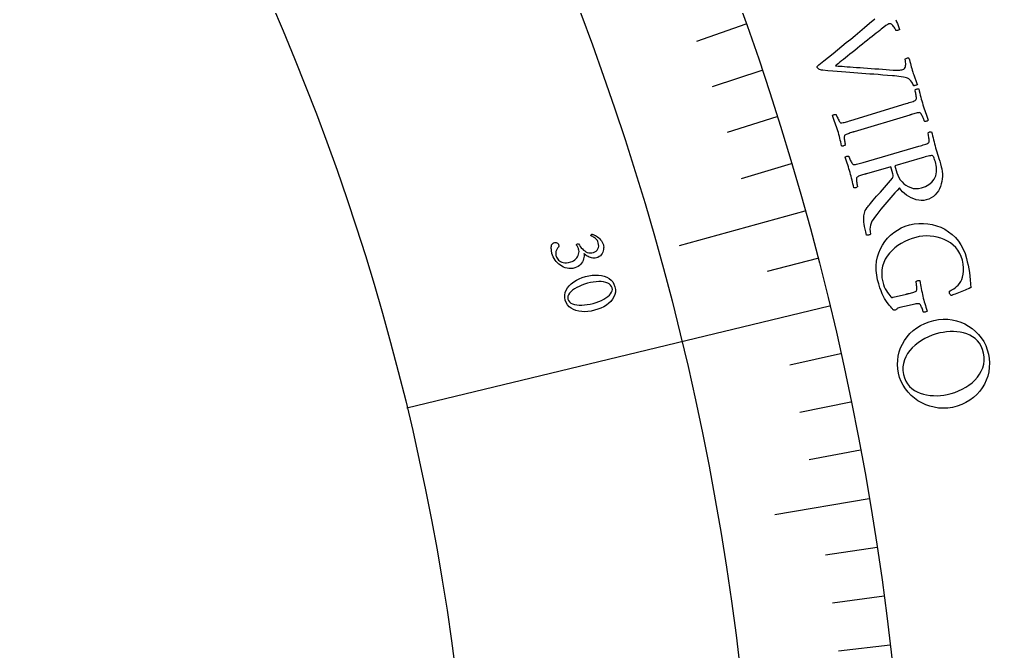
# Model space of a CAD drawing. Header units: millimetres. Extents: x -60 to 60, y -60 to 77.
# Drawn here: x 32.96 to 49.26, y 5.49 to 15.95 of the extents above; entities that cross this region are included whole.
import ezdxf

# ---------------------------------------------------------------- set-up
doc = ezdxf.new("R2010")
doc.units = ezdxf.units.MM
for name, color, linetype in [('ENGRAVE', 7, 'Continuous'), ('ENGRAVE_FINE', 8, 'Continuous'), ('TEXT', 5, 'Continuous')]:
    doc.layers.add(name, color=color, linetype=linetype)

msp = doc.modelspace()

# ---------------------------------------------------------------- linework, layer by layer
at = {"layer": 'ENGRAVE'}
for points in [[(45.9559, 12.7805), (43.8749, 12.2018)], [(46.3649, 11.2064), (39.3664, 9.5149)], [(47.0217, 8.0157), (45.4602, 7.7495)]]:
    msp.add_lwpolyline(points, dxfattribs=at)
for radius in [58.8, 58.8, 57.225, 54.3, 54.3, 51.99, 47.7, 47.7, 45.18, 40.5, 40.5]:
    msp.add_circle((0, 0), radius, dxfattribs=at)
at = {"layer": 'ENGRAVE_FINE'}
for points in [[(44.98, 15.8773), (44.1653, 15.5897)], [(45.2435, 15.1101), (44.424, 14.8364)], [(45.4941, 14.338), (44.67, 14.0783)], [(45.7316, 13.5615), (44.9032, 13.3158)], [(46.1671, 11.9954), (45.3308, 11.7782)], [(46.5494, 10.4137), (45.7062, 10.2251)], [(46.7204, 9.6176), (45.8741, 9.4434)], [(46.8778, 8.8181), (46.0287, 8.6584)], [(47.1519, 7.2104), (46.2978, 7.0798)], [(47.2683, 6.4026), (46.4122, 6.2867)], [(47.371, 5.5925), (46.513, 5.4912)]]:
    msp.add_lwpolyline(points, dxfattribs=at)
at = {"layer": 'TEXT'}
msp.add_lwpolyline([(47.4641, 15.9495), (47.4768, 15.9163), (47.4896, 15.8835), (47.5021, 15.8509), (47.5143, 15.8185), (47.5262, 15.7864), (47.5215, 15.7827), (47.5144, 15.7791), (47.5051, 15.7754), (47.4935, 15.7718), (47.482, 15.769), (47.4732, 15.7679), (47.4671, 15.7684), (47.4636, 15.7705), (47.4613, 15.7763), (47.4573, 15.7848), (47.4517, 15.7961), (47.4444, 15.81), (47.4358, 15.8248), (47.4262, 15.8389), (47.4157, 15.8522), (47.4043, 15.8647), (47.3919, 15.8746), (47.3787, 15.8803), (47.3647, 15.8816), (47.3498, 15.8786), (47.3285, 15.8687), (47.2996, 15.8507), (47.2631, 15.8245), (47.219, 15.7903), (47.1962, 15.772), (47.17, 15.7509), (47.1403, 15.7269), (47.1071, 15.7), (47.0713, 15.6711), (47.0337, 15.6409), (46.9942, 15.6093), (46.9529, 15.5763), (46.9106, 15.5427), (46.8684, 15.5089), (46.8263, 15.4751), (46.7841, 15.4411), (46.7428, 15.4078), (46.7031, 15.376), (46.665, 15.3457), (46.6286, 15.3169), (46.5946, 15.2901), (46.5638, 15.266), (46.5363, 15.2444), (46.512, 15.2254), (46.4919, 15.2096), (46.477, 15.1979), (46.4674, 15.1901), (46.4629, 15.1864), (46.4715, 15.1854), (46.4871, 15.184), (46.5095, 15.1821), (46.539, 15.1798), (46.5742, 15.1771), (46.6138, 15.1742), (46.6579, 15.171), (46.7064, 15.1676), (46.7586, 15.164), (46.8133, 15.1601), (46.8707, 15.156), (46.9307, 15.1515), (46.9923, 15.147), (47.0544, 15.1424), (47.1169, 15.1377), (47.1799, 15.1329), (47.2422, 15.1282), (47.3026, 15.1236), (47.3612, 15.1191), (47.4179, 15.1147), (47.4392, 15.1132), (47.4609, 15.1124), (47.483, 15.1124), (47.5054, 15.1131), (47.527, 15.1146), (47.5465, 15.1169), (47.5639, 15.1202), (47.5792, 15.1243), (47.5951, 15.1314), (47.6075, 15.1416), (47.6166, 15.1549), (47.6223, 15.1712), (47.6254, 15.1892), (47.6271, 15.2073), (47.6271, 15.2255), (47.6257, 15.2438), (47.6234, 15.2607), (47.6212, 15.2748), (47.619, 15.2859), (47.6168, 15.294), (47.6191, 15.2991), (47.6243, 15.3038), (47.6324, 15.3083), (47.6436, 15.3125), (47.6553, 15.3157), (47.6654, 15.317), (47.6737, 15.3166), (47.6804, 15.3145), (47.6888, 15.2843), (47.6968, 15.2548), (47.7044, 15.2262), (47.7115, 15.1984), (47.7187, 15.1706), (47.7267, 15.1421), (47.7352, 15.1129), (47.7445, 15.083), (47.7523, 15.0585), (47.7593, 15.0368), (47.7657, 15.0178), (47.7714, 15.0014), (47.7767, 14.9866), (47.7822, 14.9718), (47.7877, 14.9573), (47.7933, 14.943), (47.7992, 14.9279), (47.8057, 14.9111), (47.8126, 14.8926), (47.8201, 14.8725), (47.8152, 14.8689), (47.8078, 14.8656), (47.7979, 14.8623), (47.7856, 14.8593), (47.7737, 14.857), (47.765, 14.8559), (47.7595, 14.8562), (47.7571, 14.8578), (47.7537, 14.8665), (47.7475, 14.8791), (47.7386, 14.8956), (47.7269, 14.9161), (47.7129, 14.9368), (47.6968, 14.9543), (47.6788, 14.9686), (47.6587, 14.9796), (47.6415, 14.9861), (47.6182, 14.9924), (47.5888, 14.9984), (47.5532, 15.0041), (47.5151, 15.0094), (47.478, 15.0138), (47.4419, 15.0175), (47.4067, 15.0204), (47.3254, 15.027), (47.2474, 15.0332), (47.1729, 15.039), (47.1018, 15.0444), (47.033, 15.0497), (46.9654, 15.055), (46.899, 15.0603), (46.8338, 15.0656), (46.7686, 15.0709), (46.7021, 15.0762), (46.6345, 15.0815), (46.5656, 15.0868), (46.4942, 15.0924), (46.419, 15.0984), (46.3399, 15.1049), (46.2571, 15.1119), (46.235, 15.1145), (46.2161, 15.1186), (46.2004, 15.1242), (46.1878, 15.1312), (46.1776, 15.1394), (46.1694, 15.1484), (46.163, 15.1581), (46.1586, 15.1685), (46.1584, 15.1719), (46.1601, 15.1757), (46.1637, 15.1797), (46.1692, 15.184), (46.1751, 15.1884), (46.1801, 15.1924), (46.1841, 15.1962), (46.1871, 15.1996), (46.2691, 15.2656), (46.3483, 15.3296), (46.4246, 15.3913), (46.4982, 15.451), (46.5706, 15.5098), (46.6436, 15.5693), (46.7171, 15.6294), (46.7911, 15.69), (46.8672, 15.7528), (46.9469, 15.8193), (47.0302, 15.8894), (47.1171, 15.9633)], dxfattribs=at)
for points in [[(47.9129, 14.5392), (47.9229, 14.5068), (47.9332, 14.475), (47.9438, 14.4437), (47.9546, 14.4129), (47.9656, 14.382), (47.9767, 14.3504), (47.9878, 14.3181), (47.9989, 14.2849), (47.9948, 14.2795), (47.9887, 14.2748), (47.9805, 14.271), (47.9704, 14.2679), (47.9599, 14.2657), (47.9508, 14.2648), (47.9432, 14.2651), (47.9371, 14.2665), (47.9345, 14.2746), (47.9306, 14.2854), (47.9254, 14.2989), (47.919, 14.3151), (47.9119, 14.3323), (47.9044, 14.3488), (47.8968, 14.3645), (47.8889, 14.3796), (47.8809, 14.3926), (47.8732, 14.4019), (47.8656, 14.4076), (47.8582, 14.4097), (47.8454, 14.4091), (47.8312, 14.4074), (47.8156, 14.4044), (47.7985, 14.4003), (47.7803, 14.3953), (47.7613, 14.39), (47.7415, 14.3842), (47.721, 14.3781), (47.7176, 14.3771), (47.7143, 14.3761), (47.711, 14.3751), (47.7077, 14.3741), (47.7044, 14.3731), (47.7011, 14.3722), (47.6978, 14.3712), (47.6945, 14.3702), (46.7749, 14.0931), (46.7716, 14.0921), (46.7683, 14.0911), (46.765, 14.0901), (46.7617, 14.0891), (46.7583, 14.0881), (46.755, 14.0871), (46.7517, 14.0861), (46.7484, 14.0851), (46.728, 14.0789), (46.7085, 14.0728), (46.6901, 14.0669), (46.6727, 14.0611), (46.6566, 14.0553), (46.6423, 14.0492), (46.6296, 14.043), (46.6187, 14.0365), (46.6145, 14.031), (46.6116, 14.0224), (46.6099, 14.0105), (46.6094, 13.9955), (46.61, 13.9786), (46.6115, 13.9615), (46.6138, 13.944), (46.617, 13.9261), (46.6203, 13.9095), (46.6233, 13.8958), (46.6259, 13.885), (46.628, 13.877), (46.6237, 13.8724), (46.6174, 13.8681), (46.6093, 13.864), (46.5994, 13.8601), (46.5892, 13.8571), (46.5802, 13.8559), (46.5726, 13.8564), (46.5662, 13.8586), (46.5587, 13.8917), (46.5512, 13.9241), (46.5437, 13.9557), (46.5363, 13.9866), (46.5287, 14.0173), (46.5204, 14.0483), (46.5117, 14.0796), (46.5023, 14.1111), (46.4928, 14.1418), (46.4827, 14.1726), (46.4722, 14.2035), (46.4611, 14.2346), (46.4496, 14.2659), (46.4379, 14.2973), (46.4259, 14.329), (46.4137, 14.361), (46.4178, 14.3663), (46.4239, 14.371), (46.432, 14.3749), (46.4422, 14.3781), (46.4526, 14.3804), (46.4616, 14.3815), (46.4692, 14.3813), (46.4753, 14.38), (46.478, 14.3722), (46.4819, 14.3617), (46.4871, 14.3487), (46.4935, 14.333), (46.5008, 14.3163), (46.5087, 14.3003), (46.5171, 14.2849), (46.5261, 14.2701), (46.5349, 14.2575), (46.5429, 14.2486), (46.55, 14.2435), (46.5563, 14.2422), (46.5717, 14.2427), (46.5887, 14.2447), (46.6073, 14.2482), (46.6276, 14.2533), (46.6491, 14.2593), (46.6713, 14.2657), (46.6944, 14.2726), (46.7182, 14.2798), (47.6367, 14.5605), (47.6606, 14.5679), (47.6837, 14.5752), (47.7061, 14.5824), (47.7278, 14.5896), (47.7479, 14.5969), (47.7657, 14.6045), (47.7811, 14.6125), (47.7941, 14.6209), (47.7994, 14.6258), (47.8026, 14.6343), (47.8039, 14.6463), (47.8032, 14.6618), (47.8013, 14.6792), (47.7988, 14.697), (47.7957, 14.715), (47.7921, 14.7333), (47.7884, 14.7503), (47.7852, 14.7644), (47.7824, 14.7755), (47.7801, 14.7837), (47.7844, 14.7884), (47.7906, 14.7928), (47.7986, 14.7971), (47.8085, 14.8011), (47.8187, 14.8042), (47.8276, 14.8055), (47.8353, 14.805), (47.8417, 14.8028), (47.8509, 14.7689), (47.8599, 14.7352), (47.8686, 14.7017), (47.8771, 14.6684), (47.8856, 14.6355), (47.8944, 14.603), (47.9035, 14.5709), (47.9129, 14.5392)], [(48.2165, 13.5151), (48.2256, 13.477), (48.2317, 13.4375), (48.2348, 13.3966), (48.2351, 13.3542), (48.2322, 13.3116), (48.2261, 13.2698), (48.2168, 13.2287), (48.2042, 13.1885), (48.1881, 13.15), (48.1682, 13.1139), (48.1444, 13.0804), (48.1168, 13.0493), (48.0852, 13.0216), (48.0492, 12.9982), (48.009, 12.9792), (47.9644, 12.9644), (47.9251, 12.9567), (47.8848, 12.9546), (47.8435, 12.9582), (47.8014, 12.9673), (47.7594, 12.9811), (47.7189, 12.9985), (47.6797, 13.0196), (47.6419, 13.0443), (47.6067, 13.0717), (47.5751, 13.1008), (47.5471, 13.1317), (47.5229, 13.1643), (47.4841, 13.1226), (47.447, 13.0821), (47.4118, 13.0427), (47.3782, 13.0044), (47.3457, 12.9665), (47.3135, 12.9281), (47.2815, 12.8892), (47.2497, 12.8499), (47.2173, 12.8092), (47.1832, 12.7663), (47.1474, 12.7213), (47.11, 12.6741), (47.0872, 12.6425), (47.0685, 12.6111), (47.0539, 12.5797), (47.0435, 12.5484), (47.0372, 12.5155), (47.0351, 12.4791), (47.0372, 12.4392), (47.0435, 12.3958), (47.039, 12.3908), (47.0321, 12.3869), (47.0228, 12.3842), (47.0112, 12.3826), (46.9997, 12.3818), (46.9907, 12.3813), (46.9843, 12.3813), (46.9805, 12.3816), (46.9673, 12.4335), (46.9562, 12.4811), (46.9473, 12.5245), (46.9405, 12.5635), (46.9357, 12.598), (46.9325, 12.6278), (46.931, 12.6529), (46.9313, 12.6733), (46.9331, 12.6868), (46.9355, 12.7029), (46.9386, 12.7215), (46.9424, 12.7426), (46.9483, 12.7654), (46.9581, 12.7889), (46.9717, 12.8132), (46.9891, 12.8383), (46.9979, 12.8493), (47.0101, 12.8642), (47.0257, 12.883), (47.0447, 12.9058), (47.0665, 12.9317), (47.0907, 12.96), (47.1171, 12.9908), (47.1459, 13.0241), (47.1763, 13.0592), (47.2077, 13.0955), (47.24, 13.133), (47.2734, 13.1717), (47.3071, 13.2108), (47.3406, 13.2492), (47.3737, 13.287), (47.4066, 13.3241), (47.4151, 13.3383), (47.4193, 13.3554), (47.419, 13.3754), (47.4143, 13.3984), (47.3821, 13.512), (46.979, 13.3971), (46.9756, 13.3961), (46.9723, 13.3952), (46.969, 13.3942), (46.9657, 13.3933), (46.9624, 13.3923), (46.959, 13.3914), (46.9557, 13.3904), (46.9524, 13.3895), (46.9318, 13.3836), (46.9123, 13.3778), (46.8938, 13.3721), (46.8763, 13.3666), (46.8601, 13.361), (46.8457, 13.3552), (46.833, 13.3491), (46.822, 13.3428), (46.8177, 13.3374), (46.8146, 13.3288), (46.8127, 13.317), (46.8121, 13.3019), (46.8124, 13.2851), (46.8136, 13.2679), (46.8157, 13.2504), (46.8186, 13.2325), (46.8217, 13.2158), (46.8245, 13.2021), (46.8269, 13.1912), (46.8289, 13.1831), (46.8245, 13.1787), (46.8182, 13.1745), (46.81, 13.1705), (46.8, 13.1667), (46.7898, 13.1639), (46.7808, 13.1628), (46.7732, 13.1634), (46.7668, 13.1657), (46.7598, 13.1989), (46.7528, 13.2314), (46.7458, 13.2631), (46.7389, 13.2942), (46.7317, 13.325), (46.7239, 13.3561), (46.7156, 13.3875), (46.7067, 13.4192), (46.6976, 13.45), (46.688, 13.4809), (46.6779, 13.512), (46.6673, 13.5432), (46.6563, 13.5747), (46.645, 13.6063), (46.6336, 13.6382), (46.6218, 13.6703), (46.626, 13.6756), (46.6321, 13.6801), (46.6403, 13.684), (46.6505, 13.687), (46.661, 13.6891), (46.67, 13.6901), (46.6776, 13.6898), (46.6837, 13.6884), (46.6863, 13.6805), (46.69, 13.67), (46.695, 13.6569), (46.7012, 13.6411), (46.7082, 13.6244), (46.7159, 13.6082), (46.7241, 13.5927), (46.7328, 13.5777), (46.7415, 13.565), (46.7493, 13.556), (46.7564, 13.5508), (46.7626, 13.5495), (46.778, 13.5497), (46.795, 13.5514), (46.8137, 13.5547), (46.8341, 13.5594), (46.8556, 13.5651), (46.878, 13.5713), (46.9011, 13.5777), (46.9251, 13.5846), (47.847, 13.8539), (47.871, 13.8609), (47.8942, 13.8679), (47.9167, 13.8748), (47.9385, 13.8816), (47.9587, 13.8886), (47.9766, 13.896), (47.9921, 13.9038), (48.0052, 13.912), (48.0106, 13.9168), (48.014, 13.9252), (48.0155, 13.9372), (48.015, 13.9527), (48.0133, 13.9701), (48.0111, 13.9877), (48.0084, 14.0054), (48.0052, 14.0233), (48.002, 14.0398), (47.9991, 14.0536), (47.9965, 14.0646), (47.9944, 14.0727), (47.9987, 14.0773), (48.0049, 14.0816), (48.013, 14.0858), (48.023, 14.0897), (48.0332, 14.0926), (48.0422, 14.0938), (48.0499, 14.0932), (48.0562, 14.0909), (48.0649, 14.0569), (48.0733, 14.0232), (48.0814, 13.99), (48.0893, 13.9571), (48.0971, 13.9246), (48.1053, 13.8923), (48.1139, 13.8602), (48.1228, 13.8285), (48.1326, 13.7951), (48.1429, 13.7605), (48.1539, 13.7247), (48.1654, 13.6877), (48.1775, 13.6487), (48.1901, 13.607), (48.2031, 13.5624), (48.2165, 13.5151)], [(47.8886, 13.1639), (47.9551, 13.1874), (48.0126, 13.2189), (48.061, 13.2584), (48.1003, 13.306), (48.1274, 13.3626), (48.1395, 13.4292), (48.1365, 13.5059), (48.1182, 13.5925), (48.1148, 13.6039), (48.1104, 13.618), (48.1049, 13.6347), (48.0984, 13.654), (48.0911, 13.6722), (48.0835, 13.6855), (48.0754, 13.6939), (48.0669, 13.6975), (48.054, 13.6982), (48.038, 13.6969), (48.0188, 13.6937), (47.9964, 13.6884), (47.9724, 13.6821), (47.9483, 13.6756), (47.924, 13.6689), (47.8997, 13.6621), (47.4485, 13.531), (47.4814, 13.415), (47.4957, 13.3738), (47.5145, 13.3349), (47.5378, 13.2983), (47.5657, 13.264), (47.5973, 13.2331), (47.6318, 13.2068), (47.6692, 13.185), (47.7095, 13.1677), (47.752, 13.1562), (47.7961, 13.1517), (47.8416, 13.1543), (47.8886, 13.1639)], [(47.6391, 11.4056), (47.6425, 11.4064), (47.6458, 11.4073), (47.6492, 11.4081), (47.6526, 11.4089), (47.6559, 11.4097), (47.6593, 11.4105), (47.6626, 11.4113), (47.666, 11.4121), (47.6868, 11.4171), (47.7065, 11.4221), (47.7253, 11.4269), (47.743, 11.4317), (47.7594, 11.4366), (47.774, 11.4418), (47.787, 11.4474), (47.7982, 11.4532), (47.8039, 11.4578), (47.8079, 11.466), (47.8104, 11.4777), (47.8112, 11.4932), (47.8109, 11.5105), (47.8099, 11.5279), (47.8083, 11.5455), (47.8061, 11.5632), (47.8037, 11.5797), (47.8015, 11.5933), (47.7995, 11.6042), (47.7978, 11.6124), (47.8023, 11.6167), (47.8088, 11.6207), (47.8171, 11.6244), (47.8272, 11.6278), (47.8376, 11.6303), (47.8465, 11.631), (47.8542, 11.6301), (47.8604, 11.6276), (47.8673, 11.5938), (47.8737, 11.5606), (47.8797, 11.5278), (47.8852, 11.4955), (47.8908, 11.4635), (47.8969, 11.4317), (47.9036, 11.4), (47.9108, 11.3684), (47.9187, 11.3363), (47.9269, 11.3053), (47.9354, 11.2755), (47.9443, 11.2467), (47.9532, 11.2179), (47.9622, 11.1877), (47.9712, 11.1561), (47.9802, 11.1232), (47.9757, 11.1181), (47.9693, 11.1139), (47.9609, 11.1105), (47.9506, 11.1081), (47.94, 11.1066), (47.9309, 11.1062), (47.9234, 11.1069), (47.9173, 11.1087), (47.9153, 11.1166), (47.9122, 11.127), (47.9081, 11.1399), (47.903, 11.1551), (47.8971, 11.1713), (47.8909, 11.1867), (47.8842, 11.2015), (47.8771, 11.2155), (47.8697, 11.2276), (47.8624, 11.2364), (47.8551, 11.242), (47.8478, 11.2443), (47.8325, 11.2449), (47.8154, 11.244), (47.7965, 11.2418), (47.776, 11.238), (47.7541, 11.2334), (47.7315, 11.2285), (47.708, 11.2232), (47.6838, 11.2175), (47.5291, 11.1811), (47.5124, 11.1765), (47.4983, 11.171), (47.4868, 11.1646), (47.4779, 11.1573), (47.4701, 11.1503), (47.4619, 11.1448), (47.4534, 11.1406), (47.4446, 11.1378), (47.4402, 11.1372), (47.4358, 11.1374), (47.4315, 11.1387), (47.4274, 11.1408), (47.4223, 11.1446), (47.4155, 11.1509), (47.4069, 11.1598), (47.3966, 11.1711), (47.3784, 11.1925), (47.3594, 11.2155), (47.3398, 11.2403), (47.3194, 11.2668), (47.2988, 11.2963), (47.2783, 11.3298), (47.258, 11.3675), (47.2379, 11.4094), (47.2181, 11.4568), (47.1989, 11.5112), (47.1804, 11.5727), (47.1623, 11.6412), (47.1465, 11.7202), (47.1386, 11.7976), (47.1384, 11.8735), (47.1461, 11.9479), (47.1609, 12.02), (47.1821, 12.0889), (47.2096, 12.1547), (47.2436, 12.2174), (47.2832, 12.2762), (47.3278, 12.3305), (47.3775, 12.3803), (47.4321, 12.4256), (47.4912, 12.4656), (47.5541, 12.4996), (47.6208, 12.5277), (47.6912, 12.5497), (47.7678, 12.5662), (47.8438, 12.5752), (47.9193, 12.5766), (47.9942, 12.5704), (48.0677, 12.5572), (48.1388, 12.5373), (48.2076, 12.5109), (48.2741, 12.4778), (48.3372, 12.4383), (48.3956, 12.3926), (48.4496, 12.3405), (48.4989, 12.2822), (48.5426, 12.2182), (48.5797, 12.1489), (48.61, 12.0744), (48.6337, 11.9947), (48.6468, 11.939), (48.659, 11.8818), (48.6704, 11.8231), (48.6808, 11.7627), (48.6898, 11.7011), (48.6965, 11.6385), (48.701, 11.575), (48.7032, 11.5105), (48.7005, 11.5093), (48.6922, 11.5058), (48.6784, 11.4999), (48.6592, 11.4916), (48.6362, 11.4819), (48.6112, 11.4716), (48.5844, 11.4607), (48.5556, 11.4491), (48.5265, 11.4375), (48.4988, 11.4264), (48.4725, 11.4158), (48.4475, 11.4056), (48.4257, 11.3968), (48.4089, 11.3902), (48.397, 11.3858), (48.39, 11.3837), (48.3855, 11.3826), (48.3805, 11.3838), (48.3749, 11.3873), (48.3689, 11.3931), (48.363, 11.4003), (48.3582, 11.408), (48.3545, 11.4162), (48.3518, 11.4251), (48.3505, 11.4328), (48.35, 11.4402), (48.3506, 11.4473), (48.3521, 11.4539), (48.3654, 11.4603), (48.3817, 11.469), (48.4009, 11.4801), (48.4232, 11.4936), (48.4468, 11.51), (48.4702, 11.53), (48.4933, 11.5535), (48.5161, 11.5807), (48.5372, 11.6118), (48.5549, 11.6475), (48.5693, 11.6877), (48.5803, 11.7324), (48.5864, 11.7822), (48.5859, 11.8377), (48.5788, 11.8988), (48.5649, 11.9656), (48.5467, 12.0249), (48.5222, 12.0797), (48.4915, 12.1298), (48.4546, 12.1754), (48.4127, 12.2162), (48.3669, 12.2521), (48.3173, 12.2833), (48.2638, 12.3096), (48.2077, 12.331), (48.1501, 12.3475), (48.0911, 12.359), (48.0307, 12.3656), (47.9701, 12.3673), (47.9106, 12.3644), (47.8522, 12.3567), (47.7948, 12.3444), (47.7321, 12.3258), (47.671, 12.3031), (47.6116, 12.2763), (47.5539, 12.2452), (47.4991, 12.2103), (47.4483, 12.1717), (47.4015, 12.1294), (47.3588, 12.0835), (47.3211, 12.0342), (47.2896, 11.9819), (47.2641, 11.9264), (47.2447, 11.8678), (47.2326, 11.8063), (47.229, 11.7421), (47.2338, 11.6752), (47.247, 11.6056), (47.2585, 11.5649), (47.2724, 11.5273), (47.2885, 11.4928), (47.3071, 11.4614), (47.3266, 11.4325), (47.3457, 11.4057), (47.3644, 11.381), (47.3828, 11.3584), (47.3864, 11.354), (47.3902, 11.351), (47.3941, 11.3494), (47.3981, 11.3491), (47.4023, 11.3496), (47.4069, 11.3503), (47.412, 11.3513), (47.4174, 11.3526)], [(42.6204, 12.2192), (42.6241, 12.202), (42.6256, 12.1832), (42.625, 12.163), (42.6223, 12.1412), (42.6172, 12.1191), (42.6095, 12.0978), (42.5992, 12.0773), (42.5862, 12.0575), (42.5705, 12.0397), (42.5518, 12.0248), (42.5302, 12.013), (42.5056, 12.0041), (42.4854, 11.9998), (42.4653, 11.9983), (42.4454, 11.9995), (42.4255, 12.0035), (42.4061, 12.0096), (42.3876, 12.0169), (42.3699, 12.0255), (42.3531, 12.0355), (42.3374, 12.0459), (42.3233, 12.0559), (42.3107, 12.0655), (42.2996, 12.0748), (42.3011, 12.0551), (42.3003, 12.0339), (42.2973, 12.0115), (42.292, 11.9877), (42.2841, 11.9637), (42.2735, 11.9405), (42.26, 11.9183), (42.2437, 11.897), (42.2243, 11.8776), (42.2015, 11.8613), (42.1753, 11.848), (42.1457, 11.8377), (42.1134, 11.8305), (42.0816, 11.8272), (42.0504, 11.8279), (42.0198, 11.8325), (41.9901, 11.8405), (41.9617, 11.8512), (41.9346, 11.8648), (41.9089, 11.8812), (41.8847, 11.9), (41.8623, 11.9207), (41.8416, 11.9434), (41.8228, 11.9681), (41.8061, 11.9943), (41.7916, 12.0216), (41.7795, 12.0498), (41.7698, 12.079), (41.7664, 12.0922), (41.7636, 12.1072), (41.7611, 12.124), (41.7591, 12.1426), (41.758, 12.1617), (41.7582, 12.1803), (41.7596, 12.1984), (41.7624, 12.2158), (41.7642, 12.2195), (41.7671, 12.2242), (41.771, 12.2299), (41.7761, 12.2367), (41.782, 12.2433), (41.7885, 12.2487), (41.7954, 12.2529), (41.803, 12.2558), (41.8163, 12.2586), (41.8289, 12.259), (41.8407, 12.257), (41.8519, 12.2525), (41.8618, 12.2463), (41.8697, 12.2389), (41.8756, 12.2303), (41.8796, 12.2205), (41.882, 12.2079), (41.8813, 12.1959), (41.8778, 12.1845), (41.8714, 12.1738), (41.8638, 12.1635), (41.8567, 12.1532), (41.8503, 12.143), (41.8444, 12.1329), (41.8388, 12.121), (41.8348, 12.1085), (41.8324, 12.0956), (41.8316, 12.0822), (41.8321, 12.0687), (41.8335, 12.0555), (41.8357, 12.0427), (41.8388, 12.0302), (41.8449, 12.0137), (41.8533, 11.9977), (41.8641, 11.9824), (41.8772, 11.9676), (41.8929, 11.9542), (41.9113, 11.9431), (41.9324, 11.9342), (41.9562, 11.9276), (41.9828, 11.9241), (42.0122, 11.9246), (42.0445, 11.929), (42.0795, 11.9373), (42.1044, 11.946), (42.1269, 11.9571), (42.147, 11.9707), (42.1648, 11.9869), (42.18, 12.0049), (42.1928, 12.024), (42.203, 12.0443), (42.2106, 12.0657), (42.2155, 12.0875), (42.2172, 12.1091), (42.2158, 12.1304), (42.2114, 12.1515), (42.2079, 12.1619), (42.2037, 12.1721), (42.1986, 12.1822), (42.1926, 12.1921), (42.1867, 12.2014), (42.1816, 12.2096), (42.1773, 12.2167), (42.1739, 12.2228), (42.1783, 12.2278), (42.1835, 12.232), (42.1895, 12.2353), (42.1963, 12.2378), (42.2006, 12.2389), (42.2043, 12.2394), (42.2075, 12.2394), (42.2101, 12.239), (42.224, 12.2157), (42.2391, 12.1935), (42.2555, 12.1724), (42.2732, 12.1523), (42.292, 12.1341), (42.3119, 12.1186), (42.3329, 12.1057), (42.355, 12.0956), (42.3782, 12.0889), (42.4025, 12.0863), (42.4281, 12.0878), (42.4549, 12.0935), (42.4786, 12.1027), (42.4989, 12.1157), (42.5159, 12.1325), (42.5294, 12.1532), (42.5388, 12.1765), (42.5432, 12.201), (42.5427, 12.2268), (42.5372, 12.2539), (42.5303, 12.2733), (42.5215, 12.2907), (42.5106, 12.3061), (42.4978, 12.3195), (42.4841, 12.3311), (42.4707, 12.3411), (42.4576, 12.3495), (42.4448, 12.3562), (42.4333, 12.3617), (42.424, 12.3664), (42.417, 12.3702), (42.4123, 12.3731), (42.4121, 12.3759), (42.4131, 12.379), (42.4152, 12.3825), (42.4184, 12.3863), (42.4223, 12.3899), (42.4263, 12.3929), (42.4306, 12.3952), (42.4351, 12.3969), (42.453, 12.3906), (42.471, 12.3829), (42.4893, 12.3738), (42.5077, 12.3631), (42.5258, 12.3509), (42.5431, 12.3371), (42.5596, 12.3218), (42.5754, 12.3049), (42.5897, 12.2862), (42.602, 12.2657), (42.6122, 12.2434), (42.6204, 12.2192)], [(42.8115, 11.5269), (42.8198, 11.482), (42.8201, 11.4387), (42.8123, 11.3972), (42.7965, 11.3574), (42.7738, 11.3197), (42.7455, 11.2847), (42.7114, 11.2523), (42.6717, 11.2224), (42.6275, 11.1957), (42.5799, 11.1724), (42.5292, 11.1526), (42.4751, 11.1363), (42.42, 11.124), (42.366, 11.1164), (42.3131, 11.1135), (42.2614, 11.1152), (42.2121, 11.1217), (42.1663, 11.133), (42.1242, 11.1492), (42.0857, 11.1701), (42.0522, 11.1961), (42.0248, 11.2273), (42.0036, 11.2637), (41.9886, 11.3053), (41.981, 11.3477), (41.9812, 11.3891), (41.9893, 11.4296), (42.0053, 11.469), (42.0279, 11.5068), (42.0562, 11.5423), (42.0899, 11.5753), (42.1293, 11.606), (42.173, 11.6338), (42.2202, 11.658), (42.2706, 11.6786), (42.3245, 11.6958), (42.3794, 11.7087), (42.4333, 11.717), (42.4861, 11.7205), (42.5379, 11.7193), (42.5873, 11.7131), (42.6332, 11.7019), (42.6754, 11.6855), (42.714, 11.664), (42.7476, 11.6373), (42.7751, 11.6056), (42.7964, 11.5688), (42.8115, 11.5269)], [(42.7662, 11.5076), (42.756, 11.5329), (42.7403, 11.5548), (42.7189, 11.573), (42.6919, 11.5876), (42.6603, 11.5988), (42.6252, 11.6066), (42.5865, 11.6109), (42.5442, 11.6119), (42.4993, 11.6096), (42.453, 11.604), (42.405, 11.5951), (42.3555, 11.583), (42.3072, 11.5684), (42.2617, 11.5517), (42.2189, 11.533), (42.1789, 11.5122), (42.1426, 11.4901), (42.1109, 11.4672), (42.0839, 11.4436), (42.0616, 11.4193), (42.0449, 11.3948), (42.0348, 11.3707), (42.0313, 11.3468), (42.0343, 11.3232), (42.0449, 11.2966), (42.0611, 11.2742), (42.0831, 11.2559), (42.1108, 11.2418), (42.1432, 11.2314), (42.1792, 11.2245), (42.2189, 11.2211), (42.2621, 11.2212), (42.3078, 11.2244), (42.3546, 11.2305), (42.4026, 11.2394), (42.4518, 11.2511), (42.5006, 11.2654), (42.5462, 11.2816), (42.5886, 11.2997), (42.6278, 11.3197), (42.663, 11.341), (42.6936, 11.3633), (42.7196, 11.3866), (42.7409, 11.4107), (42.7568, 11.4352), (42.7663, 11.4595), (42.7694, 11.4836), (42.7662, 11.5076)], [(48.9969, 10.4119), (49.0092, 10.3375), (49.0141, 10.2637), (49.0117, 10.1908), (49.0019, 10.1186), (48.9852, 10.0482), (48.9618, 9.9805), (48.9317, 9.9157), (48.895, 9.8536), (48.8521, 9.7952), (48.8036, 9.7413), (48.7494, 9.6918), (48.6896, 9.6469), (48.6246, 9.6075), (48.5545, 9.5748), (48.4795, 9.5487), (48.3995, 9.5291), (48.3221, 9.5177), (48.2461, 9.5139), (48.1713, 9.5179), (48.0977, 9.5296), (48.0262, 9.5481), (47.9577, 9.5724), (47.892, 9.6027), (47.8293, 9.6388), (47.7704, 9.6803), (47.7163, 9.7266), (47.667, 9.7778), (47.6226, 9.8338), (47.5839, 9.8939), (47.5519, 9.9575), (47.5265, 10.0247), (47.5078, 10.0955), (47.4961, 10.1667), (47.4915, 10.2376), (47.4939, 10.3081), (47.5034, 10.3783), (47.5196, 10.4471), (47.5424, 10.5133), (47.5717, 10.5769), (47.6075, 10.638), (47.6495, 10.6958), (47.697, 10.7495), (47.7501, 10.7992), (47.8089, 10.8447), (47.8729, 10.8851), (47.9417, 10.9192), (48.0152, 10.9471), (48.0937, 10.9687), (48.1707, 10.9826), (48.2468, 10.9887), (48.322, 10.9872), (48.3963, 10.9779), (48.4687, 10.9617), (48.5382, 10.9391), (48.6048, 10.9103), (48.6685, 10.8751), (48.7284, 10.8341), (48.7835, 10.7878), (48.8338, 10.736), (48.8793, 10.6789), (48.919, 10.6174), (48.9519, 10.5524), (48.9778, 10.4839), (48.9969, 10.4119)], [(48.9157, 10.4283), (48.8993, 10.4885), (48.8768, 10.5425), (48.8484, 10.5905), (48.8141, 10.6322), (48.775, 10.6684), (48.7325, 10.6994), (48.6865, 10.7252), (48.6371, 10.7458), (48.585, 10.7617), (48.5313, 10.7733), (48.4759, 10.7805), (48.4187, 10.7835), (48.3611, 10.7827), (48.3042, 10.7785), (48.2481, 10.7711), (48.1926, 10.7605), (48.1291, 10.744), (48.0667, 10.7232), (48.0054, 10.698), (47.9453, 10.6686), (47.8875, 10.6353), (47.8334, 10.5986), (47.783, 10.5585), (47.7363, 10.515), (47.6944, 10.4686), (47.6585, 10.4196), (47.6286, 10.368), (47.6046, 10.3138), (47.588, 10.2573), (47.5799, 10.1988), (47.5805, 10.1382), (47.5897, 10.0755), (47.6057, 10.017), (47.6275, 9.9643), (47.6553, 9.9176), (47.689, 9.8767), (47.7276, 9.8411), (47.77, 9.8104), (47.8162, 9.7845), (47.8663, 9.7634), (47.9191, 9.7468), (47.9735, 9.7345), (48.0296, 9.7264), (48.0873, 9.7226), (48.1454, 9.7225), (48.2027, 9.7256), (48.2592, 9.7319), (48.3149, 9.7414), (48.3787, 9.7566), (48.4413, 9.7761), (48.5027, 9.8), (48.5629, 9.8282), (48.6207, 9.8606), (48.6747, 9.8967), (48.7251, 9.9366), (48.7717, 9.9803), (48.8134, 10.0272), (48.8491, 10.0769), (48.8788, 10.1292), (48.9024, 10.1843), (48.9187, 10.2419), (48.9264, 10.3018), (48.9254, 10.3639), (48.9157, 10.4283)]]:
    msp.add_lwpolyline(points, close=True, dxfattribs=at)

doc.saveas('drawing.dxf')
